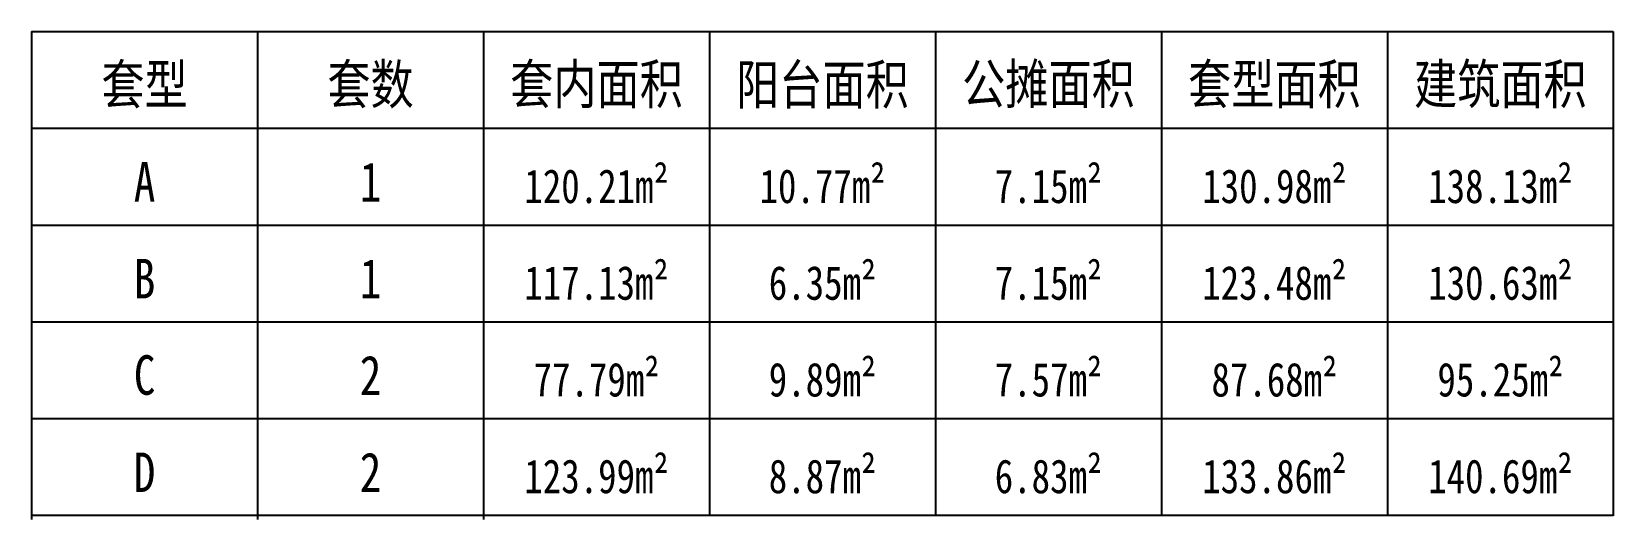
# Model space of a CAD drawing. Extents: x -1000 to 64800, y -19799 to 13500.
# Drawn here: x 12985 to 26985, y -15635 to -11312 of the extents above; entities that cross this region are included whole.
import ezdxf

# ---------------------------------------------------------------- set-up
doc = ezdxf.new("R2010")
doc.units = 0
doc.header["$LTSCALE"] = 1000
doc.header["$MEASUREMENT"] = 0
doc.layers.add('tableOfBuilding', color=8, linetype='Continuous')
doc.styles.add('ST', font='', dxfattribs={"width": 0.8})
doc.styles.get('ST').set_extended_font_data('SimSun')

msp = doc.modelspace()

# ---------------------------------------------------------------- linework, layer by layer
at = {"layer": 'tableOfBuilding', "linetype": 'ByBlock'}
for p, q in [((12985, -11312), (26985, -11312)), ((12985, -11312), (12985, -15635)), ((14985, -11312), (14985, -15635)), ((14985, -11312), (14985, -15635)), ((16985, -11312), (16985, -15635)), ((18985, -11312), (18985, -15603)), ((20985, -11312), (20985, -15603)), ((22985, -11312), (22985, -15603)), ((24985, -11312), (24985, -15603)), ((26985, -11312), (26985, -15603)), ((12985, -12169), (26985, -12169)), ((12985, -13026), (26985, -13026)), ((12985, -13883), (26985, -13883)), ((12985, -14741), (26985, -14741)), ((12985, -15598), (26985, -15598))]:
    msp.add_line(p, q, dxfattribs=at)

# ---------------------------------------------------------------- texts
at = {"layer": 'tableOfBuilding', "linetype": 'ByBlock', "attachment_point": 5, "style": 'ST'}
for s, insert, char_height in [('套型', (13985, -11799), 350), ('套数', (15985, -11799), 350), ('套内面积', (17985, -11797), 350), ('阳台面积', (19985, -11801), 350), ('公摊面积', (21985, -11795), 350), ('套型面积', (23985, -11797), 350), ('建筑面积', (25985, -11797), 350), ('A', (13985, -12644), 350), ('1', (15985, -12644), 350), ('120.21m²', (17985, -12684), 300), ('10.77m²', (19985, -12684), 300), ('7.15m²', (21985, -12684), 300), ('130.98m²', (23985, -12684), 300), ('138.13m²', (25985, -12684), 300), ('B', (13985, -13501), 350), ('1', (15985, -13501), 350), ('117.13m²', (17985, -13541), 300), ('6.35m²', (19985, -13541), 300), ('7.15m²', (21985, -13541), 300), ('123.48m²', (23985, -13541), 300), ('130.63m²', (25985, -13541), 300), ('C', (13985, -14358), 350), ('2', (15985, -14358), 350), ('77.79m²', (17985, -14398), 300), ('9.89m²', (19985, -14398), 300), ('7.57m²', (21985, -14398), 300), ('87.68m²', (23985, -14398), 300), ('95.25m²', (25985, -14398), 300), ('D', (13985, -15217), 350), ('2', (15985, -15217), 350), ('123.99m²', (17985, -15255), 300), ('8.87m²', (19985, -15255), 300), ('6.83m²', (21985, -15255), 300), ('133.86m²', (23985, -15255), 300), ('140.69m²', (25985, -15255), 300)]:
    msp.add_mtext_dynamic_manual_height_columns(s, width=2000, gutter_width=1750, heights=[0], dxfattribs=dict(at, insert=insert, char_height=char_height))

doc.saveas('drawing.dxf')
